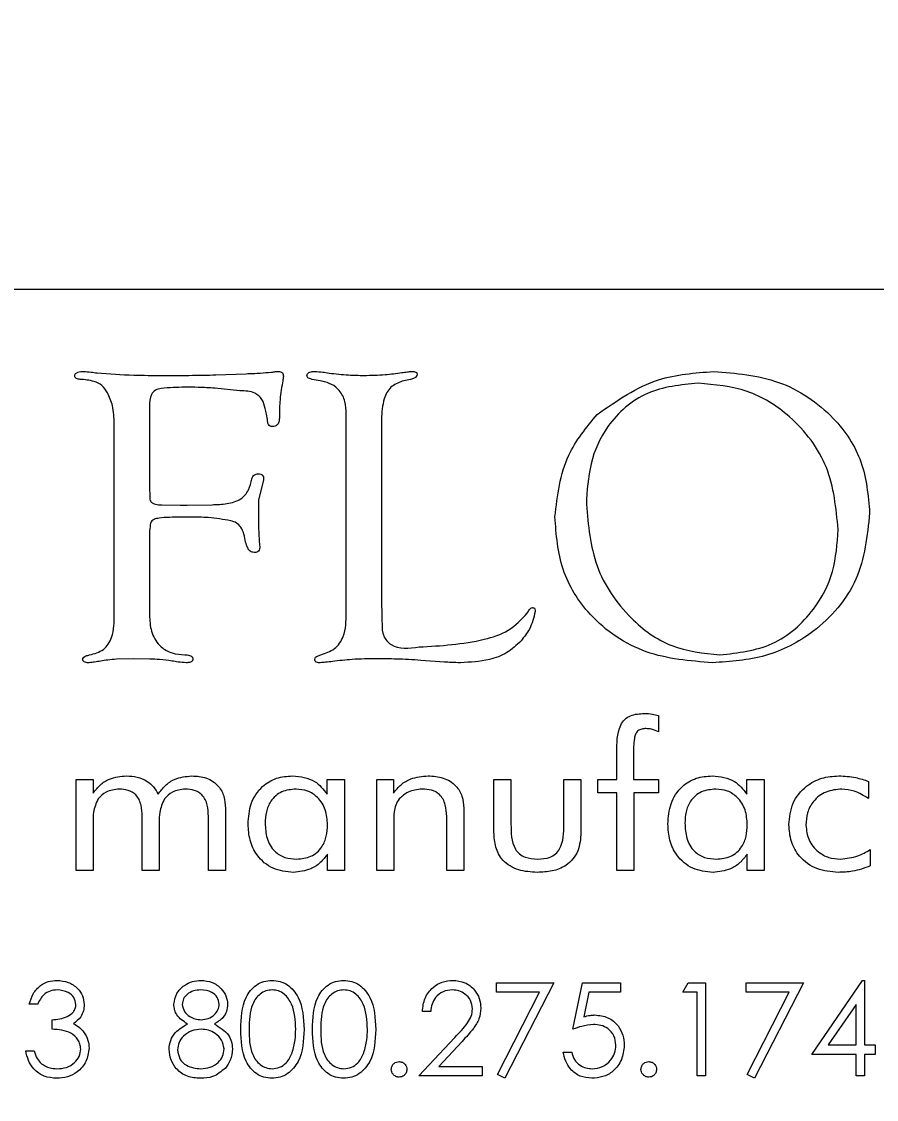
# Model space of a CAD drawing. Header units: inches. Extents: x 26 to 204, y -167 to -88.
# Drawn here: x 70.32 to 71.054, y -128.999 to -128.073 of the extents above; entities that cross this region are included whole.
import ezdxf

# ---------------------------------------------------------------- set-up
doc = ezdxf.new("R2010")
doc.units = ezdxf.units.IN
doc.header["$MEASUREMENT"] = 0
doc.layers.add('DIM', color=179, linetype='Continuous', lineweight=30)
doc.layers.add('SLD-0', color=179, linetype='Continuous')
doc.styles.add('SLDTEXTSTYLE0', font='TXT', dxfattribs={"width": 0.821468})
doc.styles.add('SLDTEXTSTYLE7', font='TXT', dxfattribs={"width": 0.75})
doc.dimstyles.new('SLDDIMSTYLE0', dxfattribs={"dimtxt": 1.5, "dimasz": 0.13, "dimexe": 0, "dimexo": 0.0625, "dimgap": 0.375, "dimtad": 0, "dimtih": 1, "dimtoh": 1, "dimdec": 0, "dimrnd": 1e-09, "dimzin": 12, "dimdsep": 46, "dimtxsty": 'SLDTEXTSTYLE0', "dimblk1": 'NONE', "dimblk2": 'NONE', "dimsah": 1, "dimcen": 0.09, "dimadec": 0, "dimazin": 3, "dimtfac": 1, "dimtdec": 3, "dimtofl": 0, "dimtmove": 0, "dimatfit": 3, "dimldrblk": 'NONE', "dimfxl": 0, "dimfrac": 2, "dimtolj": 1, "dimtzin": 12, "dimarcsym": 0})

# ---------------------------------------------------------------- blocks, each defined once
blk = doc.blocks.new('_D_3')
at = {"layer": 'DIM'}
for p, q in [((70.94826, -112.09836), (80.54336, -112.09836)), ((79.41836, -114.34836), (79.41836, -133.40214)), ((79.41836, -154.83336), (79.41836, -137.2276)), ((64.24426, -157.08336), (80.54336, -157.08336))]:
    blk.add_line(p, q, dxfattribs=at)
for points in [[(79.04336, -114.34836), (79.79336, -114.34836), (79.41836, -112.09836)], [(79.04336, -154.83336), (79.79336, -154.83336), (79.41836, -157.08336)]]:
    blk.add_solid(points, dxfattribs=at)
at = {"layer": 'DIM', "insert": (77.97582, -134.50956), "char_height": 1.5, "attachment_point": 1, "style": 'SLDTEXTSTYLE7'}
blk.add_mtext('45"', dxfattribs=at)
blk = doc.blocks.new('_NONE')

msp = doc.modelspace()

# ---------------------------------------------------------------- linework, layer by layer
at = {"layer": 'SLD-0', "color": 179, "linetype": 'Continuous', "lineweight": 15}
for p, q in [((72.44676, -128.30336), (67.82176, -128.30336)), ((70.48659, -128.37666), (70.51261, -128.37561)), ((70.57807, -128.3821), (70.56951, -128.38046)), ((70.65376, -128.38046), (70.64679, -128.38194)), ((70.50744, -128.39023), (70.48595, -128.38812)), ((70.42979, -128.40337), (70.42979, -128.47516)), ((70.59871, -128.57261), (70.59871, -128.41024)), ((70.62895, -128.41467), (70.62895, -128.57377)), ((70.39938, -128.58206), (70.39938, -128.41842)), ((70.52776, -128.46688), (70.52343, -128.48393)), ((70.42979, -128.47516), (70.42994, -128.4786)), ((70.42994, -128.4786), (70.42994, -128.48329)), ((70.44034, -128.4882), (70.45602, -128.48857)), ((70.45602, -128.48857), (70.46204, -128.48841)), ((70.46204, -128.48841), (70.48352, -128.48804)), ((70.42979, -128.51518), (70.42979, -128.58459)), ((70.59849, -128.581), (70.59871, -128.57261)), ((70.62895, -128.57377), (70.62911, -128.58016)), ((70.41643, -128.62033), (70.40133, -128.62075)), ((70.42994, -128.6207), (70.41643, -128.62033)), ((70.6829, -128.62313), (70.66274, -128.62165)), ((70.86669, -128.66907), (70.86669, -128.6831)), ((70.83098, -128.72407), (70.83098, -128.70101)), ((70.84524, -128.70284), (70.84524, -128.72407)), ((70.36669, -128.80199), (70.36669, -128.72407)), ((70.36669, -128.72407), (70.38148, -128.72407)), ((70.38148, -128.72407), (70.38148, -128.73553)), ((70.58225, -128.73662), (70.58225, -128.72407)), ((70.58225, -128.72407), (70.59721, -128.72407)), ((70.59721, -128.72407), (70.59721, -128.80199)), ((70.62481, -128.80199), (70.62481, -128.72407)), ((70.62481, -128.72407), (70.63924, -128.72407)), ((70.63924, -128.72407), (70.63924, -128.73553)), ((70.72546, -128.76934), (70.72546, -128.72407)), ((70.72546, -128.72407), (70.74007, -128.72407)), ((70.74007, -128.72407), (70.74007, -128.76222)), ((70.78553, -128.76222), (70.78553, -128.72407)), ((70.78553, -128.72407), (70.80014, -128.72407)), ((70.80014, -128.72407), (70.80014, -128.76934)), ((70.81475, -128.73543), (70.81475, -128.72407)), ((70.81475, -128.72407), (70.83098, -128.72407)), ((70.84524, -128.72407), (70.86669, -128.72407)), ((70.86669, -128.72407), (70.86669, -128.73543)), ((70.94264, -128.73662), (70.94264, -128.72407)), ((70.94264, -128.72407), (70.9576, -128.72407)), ((70.9576, -128.72407), (70.9576, -128.80199)), ((71.04707, -128.72556), (71.04707, -128.7403)), ((70.83098, -128.73543), (70.81475, -128.73543)), ((70.83098, -128.80199), (70.83098, -128.73543)), ((70.86669, -128.73543), (70.84559, -128.73543)), ((70.84559, -128.73543), (70.84559, -128.80199)), ((70.42351, -128.80199), (70.42351, -128.7557)), ((70.48033, -128.80199), (70.48033, -128.7557)), ((70.49494, -128.74849), (70.49494, -128.80199)), ((70.68488, -128.80199), (70.68488, -128.7557)), ((70.69949, -128.74849), (70.69949, -128.80199)), ((70.3813, -128.76138), (70.3813, -128.80199)), ((70.43812, -128.76138), (70.43812, -128.80199)), ((70.63942, -128.76138), (70.63942, -128.80199)), ((71.04851, -128.78413), (71.04851, -128.79808)), ((70.5826, -128.80199), (70.5826, -128.78789)), ((70.94299, -128.80199), (70.94299, -128.78789)), ((70.3813, -128.80199), (70.36669, -128.80199)), ((70.43812, -128.80199), (70.42351, -128.80199)), ((70.49494, -128.80199), (70.48033, -128.80199)), ((70.59721, -128.80199), (70.5826, -128.80199)), ((70.63942, -128.80199), (70.62481, -128.80199)), ((70.69949, -128.80199), (70.68488, -128.80199)), ((70.84559, -128.80199), (70.83098, -128.80199)), ((70.9576, -128.80199), (70.94299, -128.80199)), ((70.99836, -128.9599), (71.04203, -128.89631)), ((71.04203, -128.89631), (71.04349, -128.89631)), ((71.04349, -128.89631), (71.04349, -128.9517)), ((70.72759, -128.89836), (70.77682, -128.89836)), ((70.72759, -128.90657), (70.72759, -128.89836)), ((70.77682, -128.89836), (70.73477, -128.98041)), ((70.79323, -128.93836), (70.80144, -128.89836)), ((70.80144, -128.89836), (70.83426, -128.89836)), ((70.83426, -128.89836), (70.83426, -128.90657)), ((70.88759, -128.90657), (70.89228, -128.89836)), ((70.89228, -128.89836), (70.90708, -128.89836)), ((70.90708, -128.89836), (70.90708, -128.97836)), ((70.94195, -128.89836), (70.99118, -128.89836)), ((70.94195, -128.90657), (70.94195, -128.89836)), ((70.99118, -128.89836), (70.94913, -128.98041)), ((70.76467, -128.90657), (70.72759, -128.90657)), ((70.72857, -128.977), (70.76467, -128.90657)), ((70.80704, -128.90657), (70.80273, -128.92761)), ((70.83426, -128.90657), (70.80704, -128.90657)), ((70.8999, -128.90657), (70.88759, -128.90657)), ((70.8999, -128.97836), (70.8999, -128.90657)), ((70.97903, -128.90657), (70.94195, -128.90657)), ((70.94293, -128.977), (70.97903, -128.90657)), ((70.33374, -128.91682), (70.32656, -128.91682)), ((70.67118, -128.92298), (70.664, -128.92298)), ((71.03631, -128.91695), (71.01246, -128.9517)), ((71.03631, -128.9517), (71.03631, -128.91695)), ((70.34605, -128.93836), (70.34605, -128.93016)), ((70.66092, -128.97836), (70.69195, -128.94525)), ((70.69807, -128.94879), (70.67805, -128.97016)), ((71.01246, -128.9517), (71.03631, -128.9517)), ((71.04349, -128.9517), (71.05272, -128.9517)), ((71.05272, -128.9517), (71.05272, -128.9599)), ((70.32349, -128.95682), (70.33067, -128.95682)), ((70.78503, -128.95785), (70.7922, -128.95785)), ((71.03631, -128.9599), (70.99836, -128.9599)), ((71.03631, -128.97836), (71.03631, -128.9599)), ((71.05272, -128.9599), (71.04349, -128.9599)), ((71.04349, -128.9599), (71.04349, -128.97836)), ((70.67805, -128.97016), (70.71528, -128.97016)), ((70.71528, -128.97016), (70.71528, -128.97836)), ((70.71528, -128.97836), (70.66092, -128.97836)), ((70.73477, -128.98041), (70.72857, -128.977)), ((70.90708, -128.97836), (70.8999, -128.97836)), ((70.94913, -128.98041), (70.94293, -128.977)), ((71.04349, -128.97836), (71.03631, -128.97836))]:
    msp.add_line(p, q, dxfattribs=at)
for points, knots in [([(70.3656, -128.37772), (70.36561, -128.37731), (70.36563, -128.37651), (70.36621, -128.37539), (70.36722, -128.3747), (70.36945, -128.37379), (70.37148, -128.37374), (70.37309, -128.37371)], [0, 0, 0, 0, 0.127457, 0.248364, 0.37622, 0.502399, 1, 1, 1, 1]), ([(70.37019, -128.38046), (70.36909, -128.38037), (70.36756, -128.38023), (70.36593, -128.37899), (70.36571, -128.37814), (70.3656, -128.37772)], [0, 0, 0, 0, 0.5596889, 0.7802908, 1, 1, 1, 1]), ([(70.37309, -128.37371), (70.37527, -128.37388), (70.37915, -128.37419), (70.38301, -128.3747), (70.38471, -128.37492)], [0, 0, 0, 0, 0.559888, 1, 1, 1, 1]), ([(70.38471, -128.37492), (70.39521, -128.37569), (70.41398, -128.37707), (70.4328, -128.37708), (70.44108, -128.37709)], [0, 0, 0, 0, 0.559897, 1, 1, 1, 1]), ([(70.44108, -128.37709), (70.44958, -128.3771), (70.46475, -128.37712), (70.47991, -128.3768), (70.48659, -128.37666)], [0, 0, 0, 0, 0.560008, 1, 1, 1, 1]), ([(70.51261, -128.37561), (70.51668, -128.37547), (70.52394, -128.37522), (70.53117, -128.37457), (70.53436, -128.37429)], [0, 0, 0, 0, 0.560064, 1, 1, 1, 1]), ([(70.53436, -128.37429), (70.53551, -128.37412), (70.53755, -128.37382), (70.53962, -128.37374), (70.54053, -128.37371)], [0, 0, 0, 0, 0.559975, 1, 1, 1, 1]), ([(70.54053, -128.37371), (70.54114, -128.37375), (70.54236, -128.37383), (70.54392, -128.37474), (70.54456, -128.37623), (70.54462, -128.37719), (70.54465, -128.37767)], [0, 0, 0, 0, 0.280366, 0.558911, 0.779244, 1, 1, 1, 1]), ([(70.54465, -128.37767), (70.54457, -128.37873), (70.54443, -128.38063), (70.54403, -128.38249), (70.54386, -128.38331)], [0, 0, 0, 0, 0.559736, 1, 1, 1, 1]), ([(70.56492, -128.3773), (70.56496, -128.37694), (70.56505, -128.37624), (70.56575, -128.37497), (70.56806, -128.37381), (70.57017, -128.37375), (70.57157, -128.37371)], [0, 0, 0, 0, 0.127677, 0.249368, 0.501936, 1, 1, 1, 1]), ([(70.56951, -128.38046), (70.56843, -128.38021), (70.56692, -128.37985), (70.56513, -128.37867), (70.56499, -128.37775), (70.56492, -128.3773)], [0, 0, 0, 0, 0.5578833, 0.7815376, 1, 1, 1, 1]), ([(70.57157, -128.37371), (70.57388, -128.37383), (70.57801, -128.37405), (70.58208, -128.37477), (70.58387, -128.37508)], [0, 0, 0, 0, 0.559824, 1, 1, 1, 1]), ([(70.58387, -128.37508), (70.58944, -128.37574), (70.59939, -128.37692), (70.6094, -128.37703), (70.6138, -128.37709)], [0, 0, 0, 0, 0.559969, 1, 1, 1, 1]), ([(70.6138, -128.37709), (70.61992, -128.37698), (70.63084, -128.37679), (70.64166, -128.37531), (70.64643, -128.37466)], [0, 0, 0, 0, 0.560009, 1, 1, 1, 1]), ([(70.64643, -128.37466), (70.64799, -128.37444), (70.65078, -128.37406), (70.65358, -128.37381), (70.65482, -128.37371)], [0, 0, 0, 0, 0.560064, 1, 1, 1, 1]), ([(70.65952, -128.37603), (70.65937, -128.37677), (70.65907, -128.37826), (70.65672, -128.37981), (70.65488, -128.38021), (70.65376, -128.38046)], [0, 0, 0, 0, 0.277872, 0.559106, 1, 1, 1, 1]), ([(70.65482, -128.37371), (70.65578, -128.37373), (70.65723, -128.37376), (70.65885, -128.37447), (70.65939, -128.37531), (70.65947, -128.37579), (70.65952, -128.37603)], [0, 0, 0, 0, 0.499562, 0.750533, 0.873302, 1, 1, 1, 1]), ([(70.81413, -128.41055), (70.83106, -128.39877), (70.86135, -128.37768), (70.89796, -128.37492), (70.91411, -128.37371)], [0, 0, 0, 0, 0.558773, 1, 1, 1, 1]), ([(70.91411, -128.37371), (70.93313, -128.37524), (70.97111, -128.37831), (71.01636, -128.40877), (71.04416, -128.45029), (71.04674, -128.48017), (71.04803, -128.49512)], [0, 0, 0, 0, 0.2802972, 0.5597732, 0.7797338, 1, 1, 1, 1]), ([(70.39368, -128.39192), (70.39226, -128.38973), (70.38943, -128.38536), (70.38079, -128.38134), (70.37422, -128.3808), (70.37019, -128.38046)], [0, 0, 0, 0, 0.280268, 0.5589, 1, 1, 1, 1]), ([(70.46003, -128.38722), (70.45333, -128.38734), (70.44495, -128.38749), (70.43465, -128.38921), (70.42989, -128.39467), (70.42983, -128.39989), (70.42979, -128.40337)], [0, 0, 0, 0, 0.501465, 0.626562, 0.750434, 1, 1, 1, 1]), ([(70.48595, -128.38812), (70.48112, -128.3878), (70.47249, -128.38724), (70.46384, -128.38723), (70.46003, -128.38722)], [0, 0, 0, 0, 0.559977, 1, 1, 1, 1]), ([(70.54386, -128.38331), (70.54296, -128.38885), (70.54134, -128.39873), (70.54129, -128.40873), (70.54127, -128.41314)], [0, 0, 0, 0, 0.559824, 1, 1, 1, 1]), ([(70.59871, -128.41024), (70.59854, -128.40664), (70.59821, -128.39946), (70.59371, -128.39015), (70.58629, -128.38425), (70.58081, -128.38282), (70.57807, -128.3821)], [0, 0, 0, 0, 0.280531, 0.559751, 0.77969, 1, 1, 1, 1]), ([(70.64679, -128.38194), (70.64321, -128.38337), (70.63602, -128.38623), (70.6297, -128.39908), (70.62923, -128.40875), (70.62895, -128.41467)], [0, 0, 0, 0, 0.278511, 0.558528, 1, 1, 1, 1]), ([(70.90081, -128.38384), (70.88575, -128.38525), (70.85571, -128.38806), (70.8227, -128.41698), (70.80677, -128.45249), (70.80545, -128.47597), (70.80479, -128.48773)], [0, 0, 0, 0, 0.279812, 0.558625, 0.779022, 1, 1, 1, 1]), ([(71.021, -128.50932), (71.01922, -128.49109), (71.01567, -128.45467), (70.98398, -128.41296), (70.94373, -128.38752), (70.91512, -128.38507), (70.90081, -128.38384)], [0, 0, 0, 0, 0.27996, 0.559521, 0.779628, 1, 1, 1, 1]), ([(70.39938, -128.41842), (70.39928, -128.41324), (70.3991, -128.40401), (70.39534, -128.39561), (70.39368, -128.39192)], [0, 0, 0, 0, 0.560529, 1, 1, 1, 1]), ([(70.52913, -128.40543), (70.52844, -128.40272), (70.52707, -128.39736), (70.51907, -128.39061), (70.51188, -128.39037), (70.50744, -128.39023)], [0, 0, 0, 0, 0.2820169, 0.5568747, 1, 1, 1, 1]), ([(70.53114, -128.41657), (70.5309, -128.41447), (70.53047, -128.41071), (70.52954, -128.40705), (70.52913, -128.40543)], [0, 0, 0, 0, 0.559869, 1, 1, 1, 1]), ([(70.54127, -128.41314), (70.54123, -128.4142), (70.54115, -128.41631), (70.54001, -128.41916), (70.53768, -128.42085), (70.53599, -128.42095), (70.53515, -128.421)], [0, 0, 0, 0, 0.280344, 0.559814, 0.779235, 1, 1, 1, 1]), ([(70.77776, -128.4986), (70.77996, -128.48016), (70.78388, -128.44719), (70.80488, -128.42176), (70.81413, -128.41055)], [0, 0, 0, 0, 0.559581, 1, 1, 1, 1]), ([(70.53515, -128.421), (70.53452, -128.42095), (70.53325, -128.42084), (70.53158, -128.41914), (70.5313, -128.41754), (70.53114, -128.41657)], [0, 0, 0, 0, 0.279706, 0.561352, 1, 1, 1, 1]), ([(70.51762, -128.46587), (70.51783, -128.46519), (70.51826, -128.46382), (70.52011, -128.46189), (70.52198, -128.46167), (70.52311, -128.46155)], [0, 0, 0, 0, 0.281259, 0.562516, 1, 1, 1, 1]), ([(70.52311, -128.46155), (70.52389, -128.46158), (70.52544, -128.46166), (70.52727, -128.4631), (70.52777, -128.46507), (70.52776, -128.46627), (70.52776, -128.46688)], [0, 0, 0, 0, 0.280432, 0.558059, 0.779341, 1, 1, 1, 1]), ([(70.48352, -128.48804), (70.48775, -128.4879), (70.49618, -128.48761), (70.50804, -128.48446), (70.51543, -128.47568), (70.51689, -128.46915), (70.51762, -128.46587)], [0, 0, 0, 0, 0.281014, 0.560563, 0.779611, 1, 1, 1, 1]), ([(70.42994, -128.48329), (70.43018, -128.48405), (70.43066, -128.48557), (70.43265, -128.487), (70.43588, -128.48806), (70.4385, -128.48814), (70.44034, -128.4882)], [0, 0, 0, 0, 0.1867133, 0.373157, 0.5607115, 1, 1, 1, 1]), ([(70.52343, -128.48393), (70.52337, -128.4859), (70.52327, -128.48942), (70.52327, -128.49294), (70.52327, -128.49448)], [0, 0, 0, 0, 0.560007, 1, 1, 1, 1]), ([(70.80479, -128.48773), (70.80641, -128.50578), (70.80964, -128.54186), (70.83861, -128.58449), (70.87687, -128.61255), (70.90525, -128.61548), (70.91944, -128.61695)], [0, 0, 0, 0, 0.280209, 0.559972, 0.779999, 1, 1, 1, 1]), ([(70.52327, -128.49448), (70.52327, -128.49928), (70.52325, -128.50784), (70.52378, -128.51638), (70.52401, -128.52014)], [0, 0, 0, 0, 0.560094, 1, 1, 1, 1]), ([(71.04803, -128.49512), (71.04596, -128.51477), (71.04182, -128.55404), (71.0045, -128.59704), (70.95931, -128.62058), (70.92855, -128.62266), (70.91316, -128.62371)], [0, 0, 0, 0, 0.279656, 0.558965, 0.779257, 1, 1, 1, 1]), ([(70.43068, -128.50393), (70.43036, -128.50602), (70.42977, -128.50975), (70.42978, -128.51352), (70.42979, -128.51518)], [0, 0, 0, 0, 0.559763, 1, 1, 1, 1]), ([(70.46489, -128.49871), (70.4589, -128.49873), (70.44992, -128.49876), (70.43942, -128.49925), (70.43427, -128.50025), (70.43154, -128.5018), (70.43097, -128.50322), (70.43068, -128.50393)], [0, 0, 0, 0, 0.500353, 0.750472, 0.875115, 0.93803, 1, 1, 1, 1]), ([(70.49952, -128.50182), (70.4931, -128.50073), (70.48163, -128.49879), (70.47001, -128.49873), (70.46489, -128.49871)], [0, 0, 0, 0, 0.559718, 1, 1, 1, 1]), ([(70.51229, -128.52009), (70.51147, -128.51559), (70.51032, -128.50933), (70.50457, -128.5034), (70.50121, -128.50235), (70.49952, -128.50182)], [0, 0, 0, 0, 0.560614, 0.779807, 1, 1, 1, 1]), ([(70.91316, -128.62371), (70.8937, -128.62218), (70.85487, -128.61912), (70.80838, -128.58782), (70.78136, -128.54443), (70.77896, -128.51389), (70.77776, -128.4986)], [0, 0, 0, 0, 0.280355, 0.559623, 0.77957, 1, 1, 1, 1]), ([(70.91944, -128.61695), (70.93501, -128.61521), (70.96616, -128.61174), (70.99991, -128.58176), (71.0185, -128.54592), (71.02017, -128.52152), (71.021, -128.50932)], [0, 0, 0, 0, 0.279513, 0.55893, 0.77929, 1, 1, 1, 1]), ([(70.51947, -128.52911), (70.51831, -128.52887), (70.51596, -128.52838), (70.51349, -128.52472), (70.51274, -128.52184), (70.51229, -128.52009)], [0, 0, 0, 0, 0.277038, 0.559895, 1, 1, 1, 1]), ([(70.52438, -128.525), (70.52432, -128.52569), (70.52421, -128.52707), (70.52236, -128.52895), (70.52057, -128.52905), (70.51947, -128.52911)], [0, 0, 0, 0, 0.280687, 0.560383, 1, 1, 1, 1]), ([(70.52401, -128.52014), (70.52411, -128.52104), (70.52428, -128.52266), (70.52435, -128.52428), (70.52438, -128.525)], [0, 0, 0, 0, 0.560011, 1, 1, 1, 1]), ([(70.57675, -128.61695), (70.58094, -128.61557), (70.58928, -128.61282), (70.59865, -128.59924), (70.59855, -128.58794), (70.59849, -128.581)], [0, 0, 0, 0, 0.280989, 0.558299, 1, 1, 1, 1]), ([(70.62911, -128.58016), (70.62922, -128.58357), (70.62944, -128.59039), (70.62952, -128.60085), (70.64035, -128.61289), (70.65254, -128.61132), (70.66126, -128.61019)], [0, 0, 0, 0, 0.189084, 0.377944, 0.555466, 1, 1, 1, 1]), ([(70.66126, -128.61019), (70.67995, -128.60909), (70.70599, -128.60756), (70.73872, -128.59734), (70.749, -128.58657), (70.75411, -128.58121)], [0, 0, 0, 0, 0.561212, 0.781943, 1, 1, 1, 1]), ([(70.76087, -128.57984), (70.7596, -128.58501), (70.75734, -128.59427), (70.75136, -128.60165), (70.74873, -128.60492)], [0, 0, 0, 0, 0.5584462, 1, 1, 1, 1]), ([(70.75411, -128.58121), (70.75469, -128.5801), (70.7555, -128.57855), (70.75701, -128.57676), (70.758, -128.57653), (70.75849, -128.57641)], [0, 0, 0, 0, 0.559107, 0.781595, 1, 1, 1, 1]), ([(70.75849, -128.57641), (70.75879, -128.57643), (70.7594, -128.57648), (70.76022, -128.57693), (70.76092, -128.57809), (70.76089, -128.57912), (70.76087, -128.57984)], [0, 0, 0, 0, 0.187735, 0.373943, 0.560771, 1, 1, 1, 1]), ([(70.37832, -128.61695), (70.38256, -128.61587), (70.391, -128.61372), (70.39952, -128.59977), (70.39943, -128.5888), (70.39938, -128.58206)], [0, 0, 0, 0, 0.280675, 0.557793, 1, 1, 1, 1]), ([(70.42979, -128.58459), (70.43014, -128.58929), (70.43083, -128.59865), (70.43834, -128.60999), (70.44905, -128.61614), (70.4564, -128.61668), (70.46009, -128.61695)], [0, 0, 0, 0, 0.280394, 0.559565, 0.779634, 1, 1, 1, 1]), ([(70.74873, -128.60492), (70.74483, -128.60859), (70.73702, -128.61593), (70.71874, -128.62256), (70.70505, -128.62327), (70.69668, -128.62371)], [0, 0, 0, 0, 0.279665, 0.55976, 1, 1, 1, 1]), ([(70.37235, -128.62075), (70.37258, -128.62007), (70.37305, -128.61868), (70.37552, -128.61764), (70.37726, -128.61721), (70.37832, -128.61695)], [0, 0, 0, 0, 0.2750545, 0.5584177, 1, 1, 1, 1]), ([(70.46009, -128.61695), (70.46146, -128.61699), (70.46352, -128.61704), (70.46586, -128.61797), (70.4667, -128.61911), (70.46686, -128.61978), (70.46695, -128.62012)], [0, 0, 0, 0, 0.499233, 0.750744, 0.873422, 1, 1, 1, 1]), ([(70.57168, -128.6208), (70.57184, -128.62017), (70.57216, -128.61889), (70.57426, -128.6177), (70.5758, -128.61724), (70.57675, -128.61695)], [0, 0, 0, 0, 0.27661, 0.558907, 1, 1, 1, 1]), ([(70.37806, -128.62371), (70.37686, -128.62371), (70.37506, -128.6237), (70.37306, -128.62274), (70.37246, -128.62165), (70.37239, -128.62106), (70.37235, -128.62075)], [0, 0, 0, 0, 0.49774, 0.750554, 0.871937, 1, 1, 1, 1]), ([(70.38803, -128.62244), (70.38617, -128.62267), (70.38284, -128.62308), (70.37952, -128.62352), (70.37806, -128.62371)], [0, 0, 0, 0, 0.560011, 1, 1, 1, 1]), ([(70.40133, -128.62075), (70.39883, -128.62091), (70.39436, -128.62119), (70.38997, -128.62206), (70.38803, -128.62244)], [0, 0, 0, 0, 0.559862, 1, 1, 1, 1]), ([(70.44911, -128.62223), (70.44555, -128.62169), (70.4392, -128.62072), (70.43277, -128.62071), (70.42994, -128.6207)], [0, 0, 0, 0, 0.559725, 1, 1, 1, 1]), ([(70.46109, -128.62371), (70.45884, -128.62356), (70.45481, -128.6233), (70.45085, -128.62256), (70.44911, -128.62223)], [0, 0, 0, 0, 0.559841, 1, 1, 1, 1]), ([(70.46695, -128.62012), (70.46695, -128.62045), (70.46697, -128.62111), (70.46662, -128.62207), (70.46586, -128.62274), (70.4641, -128.62365), (70.46242, -128.62368), (70.46109, -128.62371)], [0, 0, 0, 0, 0.127884, 0.249225, 0.376111, 0.502699, 1, 1, 1, 1]), ([(70.57632, -128.62371), (70.57526, -128.62371), (70.57392, -128.62372), (70.57256, -128.62292), (70.57184, -128.62213), (70.57174, -128.62133), (70.57168, -128.6208)], [0, 0, 0, 0, 0.498304, 0.624741, 0.750753, 1, 1, 1, 1]), ([(70.58678, -128.6226), (70.58483, -128.62287), (70.58136, -128.62335), (70.57786, -128.6236), (70.57632, -128.62371)], [0, 0, 0, 0, 0.560001, 1, 1, 1, 1]), ([(70.6252, -128.62033), (70.61801, -128.62039), (70.60516, -128.6205), (70.59239, -128.62196), (70.58678, -128.6226)], [0, 0, 0, 0, 0.560039, 1, 1, 1, 1]), ([(70.66274, -128.62165), (70.65574, -128.62121), (70.64324, -128.62043), (70.63071, -128.62036), (70.6252, -128.62033)], [0, 0, 0, 0, 0.559974, 1, 1, 1, 1]), ([(70.69668, -128.62371), (70.6941, -128.62366), (70.68951, -128.62357), (70.68492, -128.62326), (70.6829, -128.62313)], [0, 0, 0, 0, 0.559976, 1, 1, 1, 1]), ([(70.83098, -128.70101), (70.83094, -128.69277), (70.83088, -128.68246), (70.83742, -128.67206), (70.8445, -128.66783), (70.85057, -128.66748), (70.85462, -128.66725)], [0, 0, 0, 0, 0.499867, 0.624884, 0.750015, 1, 1, 1, 1]), ([(70.85462, -128.66725), (70.85692, -128.66731), (70.86102, -128.66742), (70.86496, -128.66857), (70.86669, -128.66907)], [0, 0, 0, 0, 0.560086, 1, 1, 1, 1]), ([(70.85589, -128.68023), (70.85469, -128.68029), (70.8523, -128.6804), (70.84891, -128.68194), (70.8468, -128.68501), (70.84534, -128.69207), (70.84528, -128.69805), (70.84524, -128.70284)], [0, 0, 0, 0, 0.125075, 0.249982, 0.374202, 0.499357, 1, 1, 1, 1]), ([(70.86669, -128.6831), (70.86477, -128.68219), (70.86134, -128.68056), (70.85755, -128.68034), (70.85589, -128.68023)], [0, 0, 0, 0, 0.559802, 1, 1, 1, 1]), ([(70.38148, -128.73553), (70.3834, -128.73307), (70.38722, -128.72815), (70.39686, -128.72204), (70.4049, -128.72128), (70.40982, -128.72082)], [0, 0, 0, 0, 0.28063, 0.560944, 1, 1, 1, 1]), ([(70.40982, -128.72082), (70.41295, -128.72099), (70.41921, -128.72133), (70.42738, -128.72479), (70.43363, -128.73006), (70.43598, -128.7344), (70.43716, -128.73657)], [0, 0, 0, 0, 0.280245, 0.559887, 0.779877, 1, 1, 1, 1]), ([(70.43716, -128.73657), (70.43908, -128.73399), (70.44293, -128.72882), (70.45269, -128.72218), (70.46102, -128.72133), (70.4661, -128.72082)], [0, 0, 0, 0, 0.2807666, 0.5611331, 1, 1, 1, 1]), ([(70.4661, -128.72082), (70.47036, -128.7211), (70.47885, -128.72167), (70.48909, -128.72862), (70.49434, -128.73849), (70.49474, -128.74515), (70.49494, -128.74849)], [0, 0, 0, 0, 0.28051, 0.559307, 0.779247, 1, 1, 1, 1]), ([(70.51442, -128.76216), (70.51484, -128.75621), (70.51568, -128.74433), (70.52509, -128.72996), (70.53848, -128.72185), (70.54782, -128.72116), (70.55249, -128.72082)], [0, 0, 0, 0, 0.2804721, 0.5595797, 0.7794935, 1, 1, 1, 1]), ([(70.55249, -128.72082), (70.55933, -128.72154), (70.57154, -128.72282), (70.57897, -128.7324), (70.58225, -128.73662)], [0, 0, 0, 0, 0.559522, 1, 1, 1, 1]), ([(70.63924, -128.73553), (70.64128, -128.73302), (70.64535, -128.72801), (70.6555, -128.72198), (70.66384, -128.72126), (70.66892, -128.72082)], [0, 0, 0, 0, 0.2804981, 0.5607284, 1, 1, 1, 1]), ([(70.66892, -128.72082), (70.6733, -128.72109), (70.68204, -128.72162), (70.69289, -128.72821), (70.69878, -128.73817), (70.69925, -128.74505), (70.69949, -128.74849)], [0, 0, 0, 0, 0.280726, 0.559703, 0.779432, 1, 1, 1, 1]), ([(70.87481, -128.76216), (70.87523, -128.75621), (70.87607, -128.74433), (70.88548, -128.72996), (70.89887, -128.72185), (70.90821, -128.72116), (70.91288, -128.72082)], [0, 0, 0, 0, 0.2804721, 0.5595797, 0.7794935, 1, 1, 1, 1]), ([(70.91288, -128.72082), (70.91972, -128.72154), (70.93193, -128.72282), (70.93936, -128.7324), (70.94264, -128.73662)], [0, 0, 0, 0, 0.559522, 1, 1, 1, 1]), ([(70.97871, -128.76267), (70.97934, -128.75636), (70.98059, -128.74374), (70.99225, -128.72969), (71.00666, -128.72186), (71.01655, -128.72117), (71.0215, -128.72082)], [0, 0, 0, 0, 0.279831, 0.559084, 0.779312, 1, 1, 1, 1]), ([(71.0215, -128.72082), (71.0264, -128.72105), (71.03515, -128.72146), (71.04343, -128.72431), (71.04707, -128.72556)], [0, 0, 0, 0, 0.559975, 1, 1, 1, 1]), ([(70.4037, -128.73218), (70.39977, -128.73265), (70.39274, -128.73348), (70.38776, -128.73842), (70.38557, -128.7406)], [0, 0, 0, 0, 0.559444, 1, 1, 1, 1]), ([(70.42351, -128.7557), (70.42338, -128.75241), (70.42311, -128.74585), (70.41911, -128.7371), (70.41148, -128.73263), (70.4063, -128.73233), (70.4037, -128.73218)], [0, 0, 0, 0, 0.281245, 0.560089, 0.779309, 1, 1, 1, 1]), ([(70.46052, -128.73218), (70.45662, -128.73265), (70.44964, -128.73348), (70.44473, -128.73843), (70.44256, -128.7406)], [0, 0, 0, 0, 0.559271, 1, 1, 1, 1]), ([(70.48033, -128.7557), (70.4802, -128.75241), (70.47993, -128.74585), (70.47593, -128.7371), (70.4683, -128.73263), (70.46312, -128.73233), (70.46052, -128.73218)], [0, 0, 0, 0, 0.281245, 0.560089, 0.779309, 1, 1, 1, 1]), ([(70.55556, -128.73218), (70.55133, -128.73255), (70.54289, -128.73328), (70.53361, -128.74149), (70.52954, -128.75163), (70.5292, -128.75821), (70.52903, -128.76151)], [0, 0, 0, 0, 0.279934, 0.558458, 0.778932, 1, 1, 1, 1]), ([(70.5826, -128.76275), (70.5823, -128.75844), (70.58168, -128.74985), (70.57512, -128.73938), (70.56571, -128.73306), (70.55895, -128.73248), (70.55556, -128.73218)], [0, 0, 0, 0, 0.280529, 0.559913, 0.779743, 1, 1, 1, 1]), ([(70.66382, -128.73218), (70.65961, -128.73258), (70.6521, -128.73328), (70.64661, -128.73836), (70.64419, -128.7406)], [0, 0, 0, 0, 0.559903, 1, 1, 1, 1]), ([(70.68488, -128.7557), (70.68473, -128.75231), (70.68443, -128.74557), (70.67987, -128.73671), (70.6718, -128.7326), (70.66649, -128.73232), (70.66382, -128.73218)], [0, 0, 0, 0, 0.281161, 0.559544, 0.779106, 1, 1, 1, 1]), ([(70.91595, -128.73218), (70.91172, -128.73255), (70.90328, -128.73328), (70.894, -128.74149), (70.88993, -128.75163), (70.88959, -128.75821), (70.88942, -128.76151)], [0, 0, 0, 0, 0.2799341, 0.5584578, 0.778932, 1, 1, 1, 1]), ([(70.94299, -128.76275), (70.94269, -128.75844), (70.94207, -128.74985), (70.93551, -128.73938), (70.9261, -128.73306), (70.91934, -128.73248), (70.91595, -128.73218)], [0, 0, 0, 0, 0.280529, 0.559913, 0.779743, 1, 1, 1, 1]), ([(71.02409, -128.73218), (71.01946, -128.73258), (71.01021, -128.73337), (70.99961, -128.74162), (70.99403, -128.75231), (70.99356, -128.75955), (70.99332, -128.76318)], [0, 0, 0, 0, 0.280067, 0.559141, 0.779291, 1, 1, 1, 1]), ([(71.04707, -128.7403), (71.04311, -128.73778), (71.03604, -128.73328), (71.02774, -128.73252), (71.02409, -128.73218)], [0, 0, 0, 0, 0.560041, 1, 1, 1, 1]), ([(70.38557, -128.7406), (70.38394, -128.7443), (70.38101, -128.75094), (70.38121, -128.75817), (70.3813, -128.76138)], [0, 0, 0, 0, 0.556596, 1, 1, 1, 1]), ([(70.44256, -128.7406), (70.44088, -128.74429), (70.43785, -128.75091), (70.43804, -128.75817), (70.43812, -128.76138)], [0, 0, 0, 0, 0.556885, 1, 1, 1, 1]), ([(70.64419, -128.7406), (70.64303, -128.7423), (70.64072, -128.74568), (70.63948, -128.75298), (70.63944, -128.75819), (70.63942, -128.76138)], [0, 0, 0, 0, 0.279418, 0.559145, 1, 1, 1, 1]), ([(70.5532, -128.80361), (70.54719, -128.80301), (70.53517, -128.80182), (70.52198, -128.79033), (70.51527, -128.77627), (70.5147, -128.76687), (70.51442, -128.76216)], [0, 0, 0, 0, 0.279779, 0.558773, 0.779094, 1, 1, 1, 1]), ([(70.52903, -128.76151), (70.52928, -128.76586), (70.52977, -128.77454), (70.53588, -128.78559), (70.5458, -128.79156), (70.55264, -128.79202), (70.55607, -128.79225)], [0, 0, 0, 0, 0.280815, 0.559753, 0.77944, 1, 1, 1, 1]), ([(70.55607, -128.79225), (70.56031, -128.79186), (70.56877, -128.79109), (70.57802, -128.78281), (70.58211, -128.77266), (70.58244, -128.76605), (70.5826, -128.76275)], [0, 0, 0, 0, 0.279887, 0.55838, 0.77886, 1, 1, 1, 1]), ([(70.74007, -128.76222), (70.74017, -128.7698), (70.74029, -128.77929), (70.74717, -128.78808), (70.7537, -128.79167), (70.75922, -128.79202), (70.7629, -128.79225)], [0, 0, 0, 0, 0.49888, 0.624173, 0.749528, 1, 1, 1, 1]), ([(70.7629, -128.79225), (70.76657, -128.79203), (70.77209, -128.7917), (70.7786, -128.78809), (70.78536, -128.77923), (70.78545, -128.76977), (70.78553, -128.76222)], [0, 0, 0, 0, 0.250418, 0.375837, 0.50104, 1, 1, 1, 1]), ([(70.91359, -128.80361), (70.90758, -128.80301), (70.89556, -128.80182), (70.88237, -128.79033), (70.87566, -128.77627), (70.87509, -128.76687), (70.87481, -128.76216)], [0, 0, 0, 0, 0.279779, 0.558773, 0.779094, 1, 1, 1, 1]), ([(70.88942, -128.76151), (70.88967, -128.76586), (70.89016, -128.77454), (70.89627, -128.78559), (70.90619, -128.79156), (70.91303, -128.79202), (70.91646, -128.79225)], [0, 0, 0, 0, 0.280815, 0.559753, 0.77944, 1, 1, 1, 1]), ([(70.91646, -128.79225), (70.9207, -128.79186), (70.92916, -128.79109), (70.93841, -128.78281), (70.9425, -128.77266), (70.94283, -128.76605), (70.94299, -128.76275)], [0, 0, 0, 0, 0.279887, 0.55838, 0.77886, 1, 1, 1, 1]), ([(71.02097, -128.80361), (71.01474, -128.8031), (71.00232, -128.80207), (70.98782, -128.79143), (70.97975, -128.77731), (70.97906, -128.76755), (70.97871, -128.76267)], [0, 0, 0, 0, 0.2802102, 0.5593388, 0.7794282, 1, 1, 1, 1]), ([(70.99332, -128.76318), (70.9938, -128.76754), (70.99476, -128.77625), (71.00287, -128.78588), (71.01273, -128.79148), (71.01957, -128.79199), (71.02299, -128.79225)], [0, 0, 0, 0, 0.279607, 0.559107, 0.779396, 1, 1, 1, 1]), ([(70.7627, -128.80361), (70.75729, -128.80332), (70.74651, -128.80275), (70.73284, -128.79479), (70.72622, -128.78207), (70.72571, -128.77359), (70.72546, -128.76934)], [0, 0, 0, 0, 0.2808979, 0.5594748, 0.7792163, 1, 1, 1, 1]), ([(70.80014, -128.76934), (70.79977, -128.77482), (70.79903, -128.78572), (70.78875, -128.79813), (70.77546, -128.80303), (70.76695, -128.80342), (70.7627, -128.80361)], [0, 0, 0, 0, 0.2803679, 0.558298, 0.7787831, 1, 1, 1, 1]), ([(71.02299, -128.79225), (71.02808, -128.79171), (71.03717, -128.79074), (71.04504, -128.78615), (71.04851, -128.78413)], [0, 0, 0, 0, 0.559025, 1, 1, 1, 1]), ([(70.5826, -128.78789), (70.58065, -128.79049), (70.57674, -128.7957), (70.56672, -128.80218), (70.55833, -128.80307), (70.5532, -128.80361)], [0, 0, 0, 0, 0.2806, 0.561016, 1, 1, 1, 1]), ([(70.94299, -128.78789), (70.94104, -128.79049), (70.93713, -128.7957), (70.92711, -128.80218), (70.91872, -128.80307), (70.91359, -128.80361)], [0, 0, 0, 0, 0.2805996, 0.5610164, 1, 1, 1, 1]), ([(71.04851, -128.79808), (71.04353, -128.79995), (71.03463, -128.80329), (71.02515, -128.80351), (71.02097, -128.80361)], [0, 0, 0, 0, 0.559333, 1, 1, 1, 1]), ([(70.32656, -128.91682), (70.32749, -128.91375), (70.32933, -128.9076), (70.33544, -128.9008), (70.34284, -128.8969), (70.34786, -128.89651), (70.35038, -128.89631)], [0, 0, 0, 0, 0.280288, 0.55968, 0.779747, 1, 1, 1, 1]), ([(70.35038, -128.89631), (70.35362, -128.89666), (70.36009, -128.89735), (70.36784, -128.90249), (70.37276, -128.90947), (70.37342, -128.91456), (70.37374, -128.9171)], [0, 0, 0, 0, 0.280085, 0.559868, 0.780099, 1, 1, 1, 1]), ([(70.45067, -128.91684), (70.45123, -128.91364), (70.45237, -128.90722), (70.45897, -128.90057), (70.4665, -128.89692), (70.47158, -128.89651), (70.47411, -128.89631)], [0, 0, 0, 0, 0.278806, 0.558457, 0.77916, 1, 1, 1, 1]), ([(70.47411, -128.89631), (70.4773, -128.89666), (70.48368, -128.89736), (70.49116, -128.90264), (70.4959, -128.90955), (70.49651, -128.91456), (70.49682, -128.91706)], [0, 0, 0, 0, 0.279929, 0.559623, 0.779946, 1, 1, 1, 1]), ([(70.5081, -128.93839), (70.50841, -128.92884), (70.5088, -128.91689), (70.51625, -128.90487), (70.52145, -128.90009), (70.52783, -128.89688), (70.53251, -128.8965), (70.53485, -128.89631)], [0, 0, 0, 0, 0.498702, 0.6241765, 0.7494675, 0.8747453, 1, 1, 1, 1]), ([(70.53485, -128.89631), (70.5372, -128.8965), (70.54191, -128.89688), (70.5505, -128.90105), (70.56131, -128.9144), (70.562, -128.92879), (70.56246, -128.93839)], [0, 0, 0, 0, 0.1256, 0.251197, 0.500581, 1, 1, 1, 1]), ([(70.56964, -128.93839), (70.56995, -128.92884), (70.57034, -128.91689), (70.57779, -128.90487), (70.58299, -128.90009), (70.58937, -128.89688), (70.59405, -128.8965), (70.59639, -128.89631)], [0, 0, 0, 0, 0.498702, 0.624177, 0.749467, 0.874745, 1, 1, 1, 1]), ([(70.59639, -128.89631), (70.59874, -128.8965), (70.60345, -128.89688), (70.61203, -128.90105), (70.62285, -128.9144), (70.62354, -128.92879), (70.624, -128.93839)], [0, 0, 0, 0, 0.1256, 0.251197, 0.500581, 1, 1, 1, 1]), ([(70.664, -128.92298), (70.66447, -128.91909), (70.6654, -128.91132), (70.67222, -128.90243), (70.68091, -128.8971), (70.68703, -128.89657), (70.69009, -128.89631)], [0, 0, 0, 0, 0.280029, 0.559515, 0.779668, 1, 1, 1, 1]), ([(70.69009, -128.89631), (70.69366, -128.89664), (70.70078, -128.89731), (70.7087, -128.90382), (70.7135, -128.91173), (70.714, -128.9173), (70.71426, -128.92009)], [0, 0, 0, 0, 0.2798903, 0.5592237, 0.7795824, 1, 1, 1, 1]), ([(70.35047, -128.90452), (70.34839, -128.90468), (70.34424, -128.90501), (70.33763, -128.90901), (70.33522, -128.91386), (70.33374, -128.91682)], [0, 0, 0, 0, 0.280636, 0.560364, 1, 1, 1, 1]), ([(70.36656, -128.91706), (70.36616, -128.91497), (70.36534, -128.91076), (70.35922, -128.90558), (70.35379, -128.90492), (70.35047, -128.90452)], [0, 0, 0, 0, 0.278859, 0.560074, 1, 1, 1, 1]), ([(70.47371, -128.90452), (70.47161, -128.90466), (70.46741, -128.90494), (70.46226, -128.90789), (70.45852, -128.912), (70.45807, -128.9153), (70.45785, -128.91695)], [0, 0, 0, 0, 0.280651, 0.560566, 0.78062, 1, 1, 1, 1]), ([(70.48964, -128.91679), (70.48921, -128.91474), (70.48835, -128.91061), (70.48246, -128.9053), (70.47703, -128.90481), (70.47371, -128.90452)], [0, 0, 0, 0, 0.278971, 0.559919, 1, 1, 1, 1]), ([(70.53509, -128.90452), (70.53326, -128.9047), (70.52959, -128.90506), (70.52472, -128.90788), (70.52084, -128.91181), (70.51555, -128.92155), (70.5154, -128.9309), (70.51528, -128.93836)], [0, 0, 0, 0, 0.125139, 0.250418, 0.375519, 0.500847, 1, 1, 1, 1]), ([(70.55528, -128.93836), (70.55499, -128.93093), (70.55454, -128.91981), (70.54705, -128.90881), (70.54058, -128.90509), (70.53692, -128.90471), (70.53509, -128.90452)], [0, 0, 0, 0, 0.500072, 0.749021, 0.874598, 1, 1, 1, 1]), ([(70.59663, -128.90452), (70.59479, -128.9047), (70.59112, -128.90506), (70.58626, -128.90788), (70.58238, -128.91181), (70.57708, -128.92155), (70.57694, -128.9309), (70.57682, -128.93836)], [0, 0, 0, 0, 0.125139, 0.250418, 0.375519, 0.500847, 1, 1, 1, 1]), ([(70.61682, -128.93836), (70.61652, -128.93093), (70.61608, -128.91981), (70.60859, -128.90881), (70.60212, -128.90509), (70.59846, -128.90471), (70.59663, -128.90452)], [0, 0, 0, 0, 0.500072, 0.749021, 0.874598, 1, 1, 1, 1]), ([(70.68972, -128.90452), (70.68699, -128.90479), (70.68153, -128.90535), (70.67535, -128.91034), (70.67203, -128.9166), (70.67146, -128.92085), (70.67118, -128.92298)], [0, 0, 0, 0, 0.2796987, 0.5588466, 0.7791762, 1, 1, 1, 1]), ([(70.70708, -128.92073), (70.70674, -128.91826), (70.70607, -128.91331), (70.70118, -128.90807), (70.69556, -128.90496), (70.69167, -128.90466), (70.68972, -128.90452)], [0, 0, 0, 0, 0.279126, 0.558978, 0.77935, 1, 1, 1, 1]), ([(70.34605, -128.93016), (70.35057, -128.92974), (70.35735, -128.92911), (70.36397, -128.92442), (70.36624, -128.92044), (70.36646, -128.91819), (70.36656, -128.91706)], [0, 0, 0, 0, 0.499418, 0.749016, 0.874544, 1, 1, 1, 1]), ([(70.37374, -128.9171), (70.37361, -128.91894), (70.37335, -128.92264), (70.37047, -128.92878), (70.3667, -128.93174), (70.3644, -128.93355)], [0, 0, 0, 0, 0.280508, 0.560792, 1, 1, 1, 1]), ([(70.46235, -128.93379), (70.45891, -128.93152), (70.45412, -128.92833), (70.45107, -128.92161), (70.4508, -128.91843), (70.45067, -128.91684)], [0, 0, 0, 0, 0.557752, 0.778932, 1, 1, 1, 1]), ([(70.45785, -128.91695), (70.45829, -128.91907), (70.45919, -128.92333), (70.46394, -128.92736), (70.46893, -128.92979), (70.47231, -128.93003), (70.474, -128.93016)], [0, 0, 0, 0, 0.277721, 0.558224, 0.779072, 1, 1, 1, 1]), ([(70.474, -128.93016), (70.47612, -128.92993), (70.48036, -128.92948), (70.4855, -128.92624), (70.48886, -128.92176), (70.48938, -128.91845), (70.48964, -128.91679)], [0, 0, 0, 0, 0.280237, 0.5601454, 0.7804348, 1, 1, 1, 1]), ([(70.49682, -128.91706), (70.49664, -128.91906), (70.49628, -128.92305), (70.49249, -128.92935), (70.48812, -128.93211), (70.48546, -128.93379)], [0, 0, 0, 0, 0.280159, 0.560243, 1, 1, 1, 1]), ([(70.69195, -128.94525), (70.69579, -128.9413), (70.70113, -128.9358), (70.70643, -128.92727), (70.70686, -128.92291), (70.70708, -128.92073)], [0, 0, 0, 0, 0.560717, 0.780532, 1, 1, 1, 1]), ([(70.71426, -128.92009), (70.71393, -128.92327), (70.71328, -128.92962), (70.70688, -128.93921), (70.70142, -128.94516), (70.69807, -128.94879)], [0, 0, 0, 0, 0.279288, 0.559154, 1, 1, 1, 1]), ([(70.80273, -128.92761), (70.80446, -128.92713), (70.80755, -128.92628), (70.81075, -128.92612), (70.81216, -128.92605)], [0, 0, 0, 0, 0.560064, 1, 1, 1, 1]), ([(70.81216, -128.92605), (70.81598, -128.92646), (70.82363, -128.92727), (70.83204, -128.93447), (70.83672, -128.94323), (70.83713, -128.94922), (70.83733, -128.95222)], [0, 0, 0, 0, 0.2796881, 0.5590255, 0.7792916, 1, 1, 1, 1]), ([(70.37067, -128.95528), (70.37055, -128.95389), (70.37032, -128.9511), (70.36782, -128.94605), (70.36038, -128.93916), (70.35178, -128.93868), (70.34605, -128.93836)], [0, 0, 0, 0, 0.125587, 0.251191, 0.500605, 1, 1, 1, 1]), ([(70.3644, -128.93355), (70.36626, -128.93453), (70.36959, -128.93626), (70.37201, -128.93912), (70.37307, -128.94038)], [0, 0, 0, 0, 0.559795, 1, 1, 1, 1]), ([(70.37307, -128.94038), (70.3746, -128.94283), (70.37735, -128.94721), (70.37769, -128.95234), (70.37785, -128.9546)], [0, 0, 0, 0, 0.559419, 1, 1, 1, 1]), ([(70.44656, -128.95572), (70.44683, -128.95304), (70.44735, -128.9477), (70.45272, -128.93941), (70.4587, -128.93592), (70.46235, -128.93379)], [0, 0, 0, 0, 0.279987, 0.559901, 1, 1, 1, 1]), ([(70.47418, -128.93836), (70.47136, -128.9386), (70.46575, -128.93908), (70.45912, -128.94356), (70.45456, -128.94935), (70.45401, -128.95376), (70.45374, -128.95596)], [0, 0, 0, 0, 0.2802829, 0.5601377, 0.7802983, 1, 1, 1, 1]), ([(70.49374, -128.9552), (70.49327, -128.95255), (70.49233, -128.94722), (70.48665, -128.94194), (70.48049, -128.93881), (70.47628, -128.93851), (70.47418, -128.93836)], [0, 0, 0, 0, 0.278303, 0.558509, 0.779146, 1, 1, 1, 1]), ([(70.48546, -128.93379), (70.48999, -128.93654), (70.49632, -128.94038), (70.50046, -128.94894), (70.50077, -128.95302), (70.50092, -128.95506)], [0, 0, 0, 0, 0.558271, 0.779089, 1, 1, 1, 1]), ([(70.53485, -128.98041), (70.53251, -128.98022), (70.52784, -128.97984), (70.51935, -128.97565), (70.50884, -128.96221), (70.5084, -128.94793), (70.5081, -128.93839)], [0, 0, 0, 0, 0.125551, 0.25109, 0.50025, 1, 1, 1, 1]), ([(70.51528, -128.93836), (70.51534, -128.94584), (70.51543, -128.95704), (70.52311, -128.96796), (70.5296, -128.97162), (70.53326, -128.97201), (70.53509, -128.97221)], [0, 0, 0, 0, 0.500291, 0.749086, 0.874606, 1, 1, 1, 1]), ([(70.56246, -128.93839), (70.56201, -128.948), (70.56134, -128.96239), (70.55047, -128.97565), (70.54191, -128.97984), (70.5372, -128.98022), (70.53485, -128.98041)], [0, 0, 0, 0, 0.499407, 0.748743, 0.874372, 1, 1, 1, 1]), ([(70.55225, -128.95847), (70.55327, -128.95479), (70.55509, -128.9482), (70.55522, -128.94137), (70.55528, -128.93836)], [0, 0, 0, 0, 0.559599, 1, 1, 1, 1]), ([(70.59639, -128.98041), (70.59405, -128.98022), (70.58938, -128.97984), (70.58089, -128.97565), (70.57038, -128.96221), (70.56994, -128.94793), (70.56964, -128.93839)], [0, 0, 0, 0, 0.1255507, 0.25109, 0.5002501, 1, 1, 1, 1]), ([(70.57682, -128.93836), (70.57688, -128.94584), (70.57697, -128.95704), (70.58465, -128.96796), (70.59114, -128.97162), (70.5948, -128.97201), (70.59663, -128.97221)], [0, 0, 0, 0, 0.5002912, 0.749086, 0.8746062, 1, 1, 1, 1]), ([(70.624, -128.93839), (70.62355, -128.948), (70.62288, -128.96239), (70.61201, -128.97565), (70.60345, -128.97984), (70.59874, -128.98022), (70.59639, -128.98041)], [0, 0, 0, 0, 0.499407, 0.748743, 0.874372, 1, 1, 1, 1]), ([(70.61379, -128.95847), (70.61481, -128.95479), (70.61663, -128.9482), (70.61676, -128.94137), (70.61682, -128.93836)], [0, 0, 0, 0, 0.559599, 1, 1, 1, 1]), ([(70.81086, -128.93426), (70.80747, -128.93461), (70.80141, -128.93524), (70.79573, -128.93741), (70.79323, -128.93836)], [0, 0, 0, 0, 0.559416, 1, 1, 1, 1]), ([(70.83015, -128.95192), (70.82986, -128.94915), (70.82927, -128.94362), (70.82388, -128.93761), (70.81735, -128.93464), (70.81303, -128.93438), (70.81086, -128.93426)], [0, 0, 0, 0, 0.279539, 0.558617, 0.779047, 1, 1, 1, 1]), ([(70.80985, -128.97221), (70.81285, -128.97186), (70.81884, -128.97115), (70.82552, -128.96568), (70.82959, -128.95899), (70.82997, -128.95428), (70.83015, -128.95192)], [0, 0, 0, 0, 0.279617, 0.559357, 0.779559, 1, 1, 1, 1]), ([(70.35017, -128.98041), (70.3465, -128.98009), (70.33917, -128.97945), (70.33051, -128.97331), (70.32548, -128.96523), (70.32415, -128.95963), (70.32349, -128.95682)], [0, 0, 0, 0, 0.279886, 0.558979, 0.779263, 1, 1, 1, 1]), ([(70.33067, -128.95682), (70.3314, -128.95915), (70.3327, -128.9633), (70.33564, -128.96648), (70.33693, -128.96788)], [0, 0, 0, 0, 0.560694, 1, 1, 1, 1]), ([(70.37785, -128.9546), (70.37727, -128.95852), (70.37612, -128.96638), (70.36861, -128.97501), (70.35946, -128.97969), (70.35327, -128.98017), (70.35017, -128.98041)], [0, 0, 0, 0, 0.279304, 0.558838, 0.779277, 1, 1, 1, 1]), ([(70.3503, -128.97221), (70.35307, -128.97202), (70.35861, -128.97165), (70.36531, -128.9675), (70.36986, -128.9618), (70.3704, -128.95746), (70.37067, -128.95528)], [0, 0, 0, 0, 0.280599, 0.560151, 0.780303, 1, 1, 1, 1]), ([(70.47363, -128.98041), (70.46976, -128.98017), (70.46204, -128.97969), (70.45303, -128.9732), (70.44759, -128.96475), (70.44691, -128.95873), (70.44656, -128.95572)], [0, 0, 0, 0, 0.280545, 0.559269, 0.779816, 1, 1, 1, 1]), ([(70.45374, -128.95596), (70.45419, -128.95863), (70.4551, -128.96397), (70.46249, -128.97102), (70.46946, -128.97176), (70.47371, -128.97221)], [0, 0, 0, 0, 0.279833, 0.560198, 1, 1, 1, 1]), ([(70.47371, -128.97221), (70.47647, -128.97202), (70.48197, -128.97164), (70.4886, -128.96744), (70.49297, -128.96167), (70.49348, -128.95736), (70.49374, -128.9552)], [0, 0, 0, 0, 0.280602, 0.559962, 0.78018, 1, 1, 1, 1]), ([(70.50092, -128.95506), (70.5006, -128.95847), (70.50003, -128.96455), (70.49644, -128.96947), (70.49487, -128.97163)], [0, 0, 0, 0, 0.559346, 1, 1, 1, 1]), ([(70.53509, -128.97221), (70.53727, -128.97193), (70.54165, -128.97138), (70.5484, -128.96682), (70.55079, -128.96164), (70.55225, -128.95847)], [0, 0, 0, 0, 0.280257, 0.560781, 1, 1, 1, 1]), ([(70.59663, -128.97221), (70.59881, -128.97193), (70.60319, -128.97138), (70.60994, -128.96682), (70.61233, -128.96164), (70.61379, -128.95847)], [0, 0, 0, 0, 0.280257, 0.560781, 1, 1, 1, 1]), ([(70.80943, -128.98041), (70.806, -128.98006), (70.79915, -128.97936), (70.79139, -128.97324), (70.7866, -128.96577), (70.78555, -128.96049), (70.78503, -128.95785)], [0, 0, 0, 0, 0.279625, 0.559019, 0.77938, 1, 1, 1, 1]), ([(70.7922, -128.95785), (70.79282, -128.96011), (70.79406, -128.96462), (70.79895, -128.96919), (70.80439, -128.97174), (70.80803, -128.97205), (70.80985, -128.97221)], [0, 0, 0, 0, 0.28005, 0.559166, 0.779583, 1, 1, 1, 1]), ([(70.83733, -128.95222), (70.83686, -128.95637), (70.83593, -128.96467), (70.82874, -128.97432), (70.81924, -128.97967), (70.8127, -128.98016), (70.80943, -128.98041)], [0, 0, 0, 0, 0.279864, 0.559271, 0.779424, 1, 1, 1, 1]), ([(70.33693, -128.96788), (70.33923, -128.96932), (70.34335, -128.97189), (70.34817, -128.97211), (70.3503, -128.97221)], [0, 0, 0, 0, 0.558748, 1, 1, 1, 1]), ([(70.63733, -128.97272), (70.63745, -128.97174), (70.63768, -128.96977), (70.63949, -128.96759), (70.64168, -128.96626), (70.64323, -128.96612), (70.644, -128.96605)], [0, 0, 0, 0, 0.279576, 0.559284, 0.779552, 1, 1, 1, 1]), ([(70.644, -128.96605), (70.64499, -128.96617), (70.64696, -128.96639), (70.64911, -128.96822), (70.65048, -128.97039), (70.65061, -128.97195), (70.65067, -128.97272)], [0, 0, 0, 0, 0.279602, 0.559212, 0.779475, 1, 1, 1, 1]), ([(70.85169, -128.97272), (70.85181, -128.97174), (70.85204, -128.96977), (70.85385, -128.96759), (70.85604, -128.96626), (70.85759, -128.96612), (70.85836, -128.96605)], [0, 0, 0, 0, 0.2795762, 0.5592837, 0.7795524, 1, 1, 1, 1]), ([(70.85836, -128.96605), (70.85934, -128.96617), (70.86132, -128.96639), (70.86347, -128.96822), (70.86484, -128.97039), (70.86496, -128.97195), (70.86503, -128.97272)], [0, 0, 0, 0, 0.279602, 0.559212, 0.779475, 1, 1, 1, 1]), ([(70.49487, -128.97163), (70.49141, -128.97456), (70.48523, -128.97982), (70.47719, -128.98023), (70.47363, -128.98041)], [0, 0, 0, 0, 0.557758, 1, 1, 1, 1]), ([(70.644, -128.97939), (70.64302, -128.97927), (70.64106, -128.97902), (70.63889, -128.97721), (70.63755, -128.97503), (70.6374, -128.97349), (70.63733, -128.97272)], [0, 0, 0, 0, 0.279581, 0.559143, 0.779575, 1, 1, 1, 1]), ([(70.65067, -128.97272), (70.65055, -128.9737), (70.65032, -128.97567), (70.6485, -128.97784), (70.64632, -128.97918), (70.64477, -128.97932), (70.644, -128.97939)], [0, 0, 0, 0, 0.279469, 0.559358, 0.779674, 1, 1, 1, 1]), ([(70.85836, -128.97939), (70.85738, -128.97927), (70.85542, -128.97902), (70.85325, -128.97721), (70.85191, -128.97503), (70.85176, -128.97349), (70.85169, -128.97272)], [0, 0, 0, 0, 0.279581, 0.559143, 0.779575, 1, 1, 1, 1]), ([(70.86503, -128.97272), (70.86491, -128.9737), (70.86468, -128.97567), (70.86286, -128.97784), (70.86067, -128.97918), (70.85913, -128.97932), (70.85836, -128.97939)], [0, 0, 0, 0, 0.279469, 0.559358, 0.779674, 1, 1, 1, 1])]:
    msp.add_open_spline(points, degree=3, knots=knots, dxfattribs=at)

# ---------------------------------------------------------------- dimensions: what is measured, and where the dimension line sits
at = {"layer": 'DIM'}
dim = msp.add_linear_dim(base=(79.41836, -157.08336), p1=(70.19826, -112.09836), p2=(63.49426, -157.08336), angle=90, text='<>""', dimstyle='SLDDIMSTYLE0', dxfattribs=at)
dim.commit()
dim.dimension.update_dxf_attribs({"geometry": '_D_3', "text_midpoint": (79.41836, -135.31487), "dimtype": 160})

doc.saveas('drawing.dxf')
